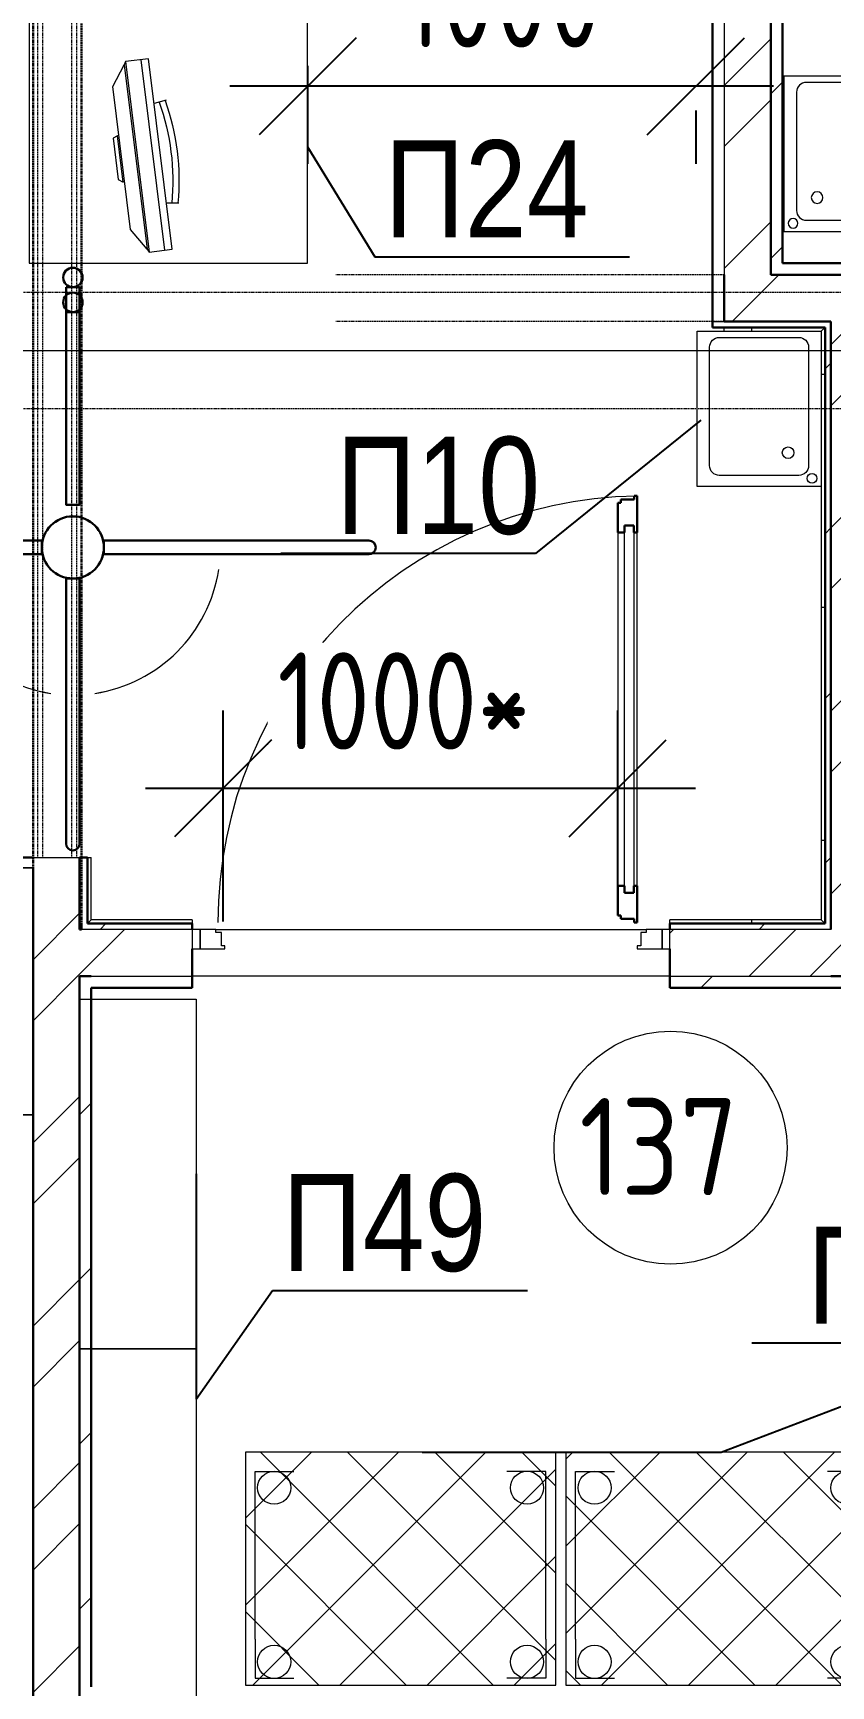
# Model space of a CAD drawing. Header units: millimetres. Extents: x -215207 to 92095, y -30385 to 123050.
# Drawn here: x -155050 to -152995, y 22304 to 26559 of the extents above; entities that cross this region are included whole.
import ezdxf
from ezdxf import colors
from ezdxf.entities.mleader import LeaderData, LeaderLine
from ezdxf.math import Vec2, Vec3

# ---------------------------------------------------------------- set-up
doc = ezdxf.new("R2010")
doc.units = ezdxf.units.MM
for name, pattern in [('ADSK_Линия сетки', [25, 20, -2.5, 0, -2.5]), ('ADSK_Сверху', [4.5, 3, -1.5]), ('ADSK_Штриховая_ш2 п1_5', [4.5, 3, -1.5])]:
    doc.linetypes.add(name, pattern=pattern)
for name, color, linetype, lineweight in [('АР_тонкая_монтаж', 102, 'Continuous', 9), ('Атрибут', 250, 'Continuous', 5), ('Двери', 7, 'Continuous', 9), ('ДОНМ_ТХ_Анно', 84, 'Continuous', 20), ('Линии', 7, 'Continuous', 9), ('Марки помещений', 7, 'Continuous', 20), ('Оборудование пищеблок', 7, 'Continuous', 9), ('Ограждение', 7, 'Continuous', 9), ('Оси', 7, 'Continuous', 9), ('Проем', 7, 'ADSK_Штриховая_ш2 п1_5', 9), ('Стены наружные', 7, 'Continuous', 20), ('Стены штриховка', 7, 'Continuous', 9), ('ТХ Вспомогательное оборудование', 86, 'Continuous', 9), ('ТХ мебель и оборудование пищеблок', 5, 'Continuous', 30), ('ТХ Оборудование ПРОЧЕЕ', 7, 'Continuous', 20), ('ТХ_МЕБЕЛЬ', 86, 'Continuous', 0)]:
    doc.layers.add(name, color=color, linetype=linetype, lineweight=lineweight)
for name, color, linetype, lineweight, true_color in [('Двери открывание', 7, 'Continuous', 9, 0xc0c0c0), ('калитка в пищеблок_dwg', 7, 'Continuous', 9, 0x767676), ('ТХ.Not mounted equipment', 7, 'Continuous', 9, 0x6f4f28)]:
    doc.layers.add(name, color=color, linetype=linetype, lineweight=lineweight, true_color=true_color)
doc.layers.add('ТХ_ПД_ВК (мойки_раковины_трапы_поддоны_пол.краны)', color=150, linetype='Continuous')
doc.layers.add('ТХ_размеры', color=7, linetype='Continuous')
doc.styles.add('GOST Common_3', font='GOST_Common.ttf', dxfattribs={"width": 0.9, "height": 2.5})
doc.styles.add('ISOCPEUR', font='isocpeur.ttf', dxfattribs={"width": 0.9, "height": 270})
doc.styles.add('ГОСТ 2.304', font='CS_Gost2304.shx')
doc.styles.add('ТХ_ДОНМ', font='ARIALN.TTF')
doc.dimstyles.new('СПДС', dxfattribs={"dimscale": 100, "dimtxt": 2.5, "dimasz": 2.5, "dimexe": 2, "dimexo": 0.625, "dimgap": 1, "dimtad": 1, "dimdec": 0, "dimtxsty": 'ГОСТ 2.304', "dimblk": 'OBLIQUE', "dimblk1": 'OBLIQUE', "dimblk2": 'OBLIQUE', "dimcen": 2.5, "dimdle": 2, "dimadec": 0, "dimazin": 2, "dimtfac": 0.75, "dimtdec": 4, "dimtmove": 1, "dimatfit": 3, "dimfxl": 0, "dimtolj": 1, "dimarcsym": 0})

# ---------------------------------------------------------------- blocks, each defined once
blk = doc.blocks.new('1 этаж 21082025')
at = {"lineweight": 30}
for p, q in [((44970, -5600.5), (45005, -5600.5)), ((44970, -6096.5), (44970, -5600.5)), ((45005, -5600.5), (45005, -6096.5)), ((45005, -6096.5), (44970, -6096.5)), ((44907.5, -6189), (44225, -6189)), ((44907.5, -6224), (44907.5, -6189)), ((45067.5, -6224), (45067.5, -6189)), ((45067.5, -6189), (45750, -6189)), ((44225, -6224), (44907.5, -6224)), ((45750, -6224), (45067.5, -6224)), ((45005, -6286.5), (44970, -6286.5)), ((44970, -6286.5), (44970, -6969)), ((45005, -6969), (45005, -6286.5))]:
    blk.add_line(p, q, dxfattribs=at)
for centre, radius in [((44987.5, -5575.5), 25), ((44987.5, -6206.5), 80)]:
    blk.add_circle(centre, radius, dxfattribs=at)
for centre, start, end in [((45750, -6206.5), 270, 90), ((44987.5, -6969), 180, 0)]:
    blk.add_arc(centre, 17.5, start, end, dxfattribs=at)
at = {"lineweight": 9}
for start, end in [(188.5611, 261.4389), (278.5611, 351.4389)]:
    blk.add_arc((44987.5, -6206.5), 380, start, end, dxfattribs=at)
at = {"layer": 'Двери', "lineweight": 30}
for p, q in [((46433, -6083), (46399, -6083)), ((46399, -6083), (46399, -6092)), ((46441, -6074), (46433, -6074)), ((46433, -6074), (46433, -6083)), ((46441, -6168), (46441, -6074)), ((46399, -6092), (46391, -6092)), ((46391, -6092), (46391, -6168)), ((46391, -6168), (46408, -6168)), ((46408, -6168), (46408, -6150)), ((46408, -6150), (46432, -6150)), ((46432, -6150), (46432, -6168)), ((46432, -6168), (46441, -6168)), ((46391, -7078), (46391, -7154)), ((46391, -7078), (46408, -7078)), ((46408, -7078), (46408, -7096)), ((46408, -7096), (46432, -7096)), ((46432, -7078), (46441, -7078)), ((46432, -7096), (46432, -7078)), ((46441, -7172), (46441, -7078)), ((46391, -7154), (46399, -7154)), ((46399, -7154), (46399, -7163)), ((46399, -7163), (46433, -7163)), ((46433, -7163), (46433, -7172)), ((46433, -7172), (46441, -7172))]:
    blk.add_line(p, q, dxfattribs=at)
at = {"layer": 'Двери'}
for p, q in [((46391, -6168), (46391, -7078)), ((46408, -7096), (46408, -6150)), ((46408, -6150), (46432, -6150)), ((46432, -6150), (46432, -7096)), ((46441, -7078), (46441, -6168)), ((46432, -7096), (46408, -7096)), ((45295, -7190), (45295, -7240)), ((45315, -7190), (45295, -7190)), ((45315, -7240), (45315, -7190)), ((45356, -7190), (45315, -7190)), ((45315, -7190), (45315, -7240)), ((45356, -7198), (45356, -7190)), ((46464, -7190), (46464, -7198)), ((46505, -7190), (46464, -7190)), ((46525, -7190), (46505, -7190)), ((46505, -7190), (46505, -7240)), ((46505, -7240), (46505, -7190)), ((46525, -7240), (46525, -7190)), ((45370, -7198), (45356, -7198)), ((45370, -7232), (45370, -7198)), ((45379, -7232), (45370, -7232)), ((45379, -7240), (45379, -7232)), ((46450, -7232), (46441, -7232)), ((46441, -7232), (46441, -7240)), ((46464, -7198), (46450, -7198)), ((46450, -7198), (46450, -7232)), ((45295, -7240), (45315, -7240)), ((45315, -7240), (45379, -7240)), ((46441, -7240), (46505, -7240)), ((46505, -7240), (46525, -7240))]:
    blk.add_line(p, q, dxfattribs=at)
at = {"layer": 'Двери открывание'}
blk.add_arc((46459, -7172), 1098, 90.9393, 180, dxfattribs=at)
at = {"layer": 'Линии', "linetype": 'ADSK_Сверху'}
for p, q in [((50705, -5550), (30240, -5550)), ((50705, -5850), (30240, -5850))]:
    blk.add_line(p, q, dxfattribs=at)
at = {"layer": 'Марки помещений'}
blk.add_circle((46526.8, -7751.9), 300, dxfattribs=at)
at = {"layer": 'Ограждение'}
for p, q in [((46665, -5650), (46665, -5640)), ((46665, -5650), (46915, -5650)), ((46915, -5650), (46925, -5640)), ((46915, -5650), (46915, -7165)), ((45025, -7005), (45035, -7005)), ((45035, -7165), (45035, -7005)), ((45035, -7165), (45025, -7175)), ((45295, -7165), (45035, -7165)), ((45295, -7165), (45295, -7175)), ((46525, -7175), (46525, -7165)), ((46915, -7165), (46525, -7165)), ((46915, -7165), (46925, -7175))]:
    blk.add_line(p, q, dxfattribs=at)
at = {"layer": 'Ограждение', "linetype": 'Continuous'}
for p, q in [((46736, -5650), (46736, -5640)), ((46915, -5760.3), (46925, -5760.3)), ((46915, -6360.3), (46925, -6360.3)), ((46915, -6960.3), (46925, -6960.3)), ((46736, -7175), (46736, -7165))]:
    blk.add_line(p, q, dxfattribs=at)
at = {"layer": 'Оси', "linetype": 'ADSK_Линия сетки'}
blk.add_line((58165, -5700), (-14072.3, -5700), dxfattribs=at)
at = {"layer": 'Стены наружные', "linetype": 'ADSK_Сверху', "lineweight": 30}
for p, q in [((44885, 0), (44885, -9330)), ((45010, -7175), (45010, 0))]:
    blk.add_line(p, q, dxfattribs=at)
at = {"layer": 'Стены наружные', "lineweight": 30}
for p, q in [((46635, -1282), (46635, -5640)), ((46785, -5505), (46785, -3052)), ((46815, -5475), (46815, -3082)), ((48845, -5475), (46815, -5475)), ((46665, -5505), (46665, -5625)), ((48875, -5505), (46785, -5505)), ((46635, -5640), (46925, -5640)), ((46665, -5625), (46940, -5625)), ((46925, -5640), (46925, -7175)), ((46940, -5625), (46940, -7190)), ((44885, -7005), (44855, -7005)), ((45005, -7005), (45005, -7190)), ((45005, -7005), (45025, -7005)), ((45025, -7005), (45025, -7175)), ((44885, -7032), (44885, -9330)), ((45010, -7190), (45005, -7190)), ((45010, -7175), (45010, -7190)), ((45295, -7175), (45025, -7175)), ((45295, -7190), (45295, -7175)), ((46925, -7175), (46525, -7175)), ((46525, -7175), (46525, -7190)), ((45295, -7340), (45295, -7240)), ((46525, -7240), (46525, -7340)), ((45005, -7310), (45035, -7310)), ((45005, -7310), (45005, -9170)), ((46940, -7310), (47560, -7310)), ((45035, -9140), (45035, -7340)), ((45035, -7340), (45295, -7340)), ((46525, -7340), (47530, -7340))]:
    blk.add_line(p, q, dxfattribs=at)
at = {"layer": 'Стены наружные', "linetype": 'Continuous', "lineweight": 9}
for p, q in [((46665, -5016.9), (46785, -4896.9)), ((46785, -5038.5), (46815, -5008.5)), ((46665, -5174), (46785, -5054)), ((46665, -5488.3), (46785, -5368.3)), ((46785, -5462.7), (46815, -5432.7)), ((46685.5, -5625), (46805.5, -5505)), ((46940, -5684.8), (46999.8, -5625)), ((46925, -5747), (46940, -5732)), ((46940, -5841.9), (47060, -5721.9)), ((46940, -6156.2), (47060, -6036.2)), ((46925, -6171.2), (46940, -6156.2)), ((46940, -6313.4), (47060, -6193.4)), ((46940, -6627.7), (47060, -6507.7)), ((46925, -6595.5), (46940, -6580.5)), ((46940, -6784.9), (47060, -6664.9)), ((46925, -7019.8), (46940, -7004.8)), ((46940, -7099.2), (47060, -6979.2)), ((44885, -7268.3), (45005, -7148.3)), ((46940, -7256.3), (47060, -7136.3)), ((45005, -7305.5), (45120.5, -7190)), ((45057.7, -7190), (45072.7, -7175)), ((46525, -7199.9), (46534.9, -7190)), ((46729.2, -7310), (46849.2, -7190)), ((46754.8, -7190), (46769.8, -7175)), ((46886.3, -7310), (46939.7, -7256.7)), ((44885, -7425.5), (45005, -7305.5)), ((46604.8, -7340), (46634.8, -7310)), ((44885, -7739.8), (45005, -7619.8)), ((45005, -7667), (45035, -7637)), ((44885, -7896.9), (45005, -7776.9)), ((45005, -8091.2), (45035, -8061.2)), ((44885, -8211.2), (45005, -8091.2)), ((44885, -8368.4), (45005, -8248.4)), ((45005, -8515.5), (45035, -8485.5)), ((44885, -8682.7), (45005, -8562.7)), ((44885, -8839.9), (45005, -8719.9)), ((45005, -8939.8), (45035, -8909.8)), ((44885, -9154.2), (45005, -9034.2))]:
    blk.add_line(p, q, dxfattribs=at)
at = {"layer": 'Стены наружные'}
for p, q in [((45356, -7190), (46464, -7190)), ((46525, -7310), (45295, -7310))]:
    blk.add_line(p, q, dxfattribs=at)
at = {"layer": 'Стены штриховка', "linetype": 'ADSK_Сверху'}
for p, q in [((44897.5, -7005), (44897.5, 0)), ((44910, -7005), (44910, 0)), ((44985, -7005), (44985, 0)), ((44997.5, -7005), (44997.5, 0)), ((44885, -7005), (44997.5, -7005))]:
    blk.add_line(p, q, dxfattribs=at)
at = {"layer": 'Стены штриховка'}
for p, q in [((46665, -1312), (46665, -5505)), ((46635, -5625), (46665, -5625)), ((44885, -7005), (45005, -7005)), ((45295, -7190), (45010, -7190)), ((46940, -7190), (46525, -7190)), ((45035, -7310), (45295, -7310)), ((46525, -7310), (46940, -7310))]:
    blk.add_line(p, q, dxfattribs=at)
at = {"layer": 'Марки помещений', "style": 'GOST Common_3', "width": 0.9}
blk.add_text('137', height=250, dxfattribs=at).set_placement((46291.9, -7874.1))
blk = doc.blocks.new('ADSK_Дверь_Проем - ADSK_Дверь_Проем-3135931-План 1 этажа смеж')
at = {"layer": 'Проем'}
for p, q in [((-500, 60), (500, 60)), ((-500, -60), (500, -60))]:
    blk.add_line(p, q, dxfattribs=at)
blk = doc.blocks.new('Прилавок для горячих напитков ПГН-70КМ')
at = {"layer": 'ТХ Вспомогательное оборудование', "color": 18, "true_color": 0x000000}
blk.add_lwpolyline([(1120, 717), (0, 717), (0, 0), (1120, 0)], close=True, dxfattribs=at)
at = {"layer": 'ТХ Вспомогательное оборудование', "color": 0, "const_width": 0.4056}
blk.add_lwpolyline([(124.7972, 590, 1), (125.2028, 590, 1)], format="xyb", close=True, dxfattribs=at)
blk = doc.blocks.new('449.3 Стеллаж для сушки тарелок передвижной (800х632х1600)мм на 450тарелок')
at = {"layer": 'ТХ_МЕБЕЛЬ', "lineweight": 0}
h = blk.add_hatch(dxfattribs=at)
h.set_pattern_fill('ANSI37', color=256, scale=50, style=0)
h.set_pattern_definition([(45, (398.09, 950.77), (-112.253, 112.253), []), (135, (398.09, 950.77), (-112.253, -112.253), [])])
h.paths.add_polyline_path([(0, 632), (0, 32), (799.6, 32), (799.6, 632)])
at = {"layer": 'ТХ_МЕБЕЛЬ', "lineweight": 0, "ltscale": 0.2}
for p, q in [((25.2, 150), (25.2, 582)), ((25.2, 582), (125.2, 582)), ((773.8, 582), (673.8, 582)), ((773.8, 150), (773.8, 582)), ((25.2, 150), (25.2, 50)), ((773.8, 150), (773.8, 50)), ((25.2, 50), (125.2, 50)), ((773.8, 50), (673.8, 50))]:
    blk.add_line(p, q, dxfattribs=at)
at = {"layer": 'ТХ_МЕБЕЛЬ', "ltscale": 0.2}
blk.add_lwpolyline([(0, 32), (799.6, 32), (799.6, 632), (0, 632)], close=True, dxfattribs=at)
at = {"layer": 'ТХ_МЕБЕЛЬ'}
for centre in [(74.1, 540.1), (725.4, 540.1), (74.1, 91.9), (725.4, 91.9)]:
    blk.add_circle(centre, 42.6, dxfattribs=at)
blk = doc.blocks.new('_Oblique')
at = {"color": 0, "linetype": 'ByBlock', "lineweight": -2}
blk.add_line((-0.5, -0.5), (0.5, 0.5), dxfattribs=at)
blk = doc.blocks.new('*D523')
at = {"layer": 'Defpoints', "color": 0, "transparency": 16777216}
for p in [(-154342.8, 26537.7), (-154342.8, 26422.3), (-153342.8, 26422.3)]:
    blk.add_point(p, dxfattribs=at)
at = {"layer": 'ТХ_размеры', "color": 0, "lineweight": -2, "transparency": 16777216}
for p, q in [((-154342.8, 26475.2), (-154342.8, 26222.3)), ((-153142.8, 26422.3), (-154542.8, 26422.3)), ((-153342.8, 26359.8), (-153342.8, 26222.3))]:
    blk.add_line(p, q, dxfattribs=at)
at = {"layer": 'ТХ_размеры', "color": 0, "lineweight": -2, "transparency": 16777216, "xscale": 250, "yscale": 250, "zscale": 250, "rotation": 180}
blk.add_blockref('_Oblique', (-154342.8, 26422.3), dxfattribs=at)
at = {"layer": 'ТХ_размеры', "color": 0, "lineweight": -2, "transparency": 16777216, "xscale": 250, "yscale": 250, "zscale": 250}
blk.add_blockref('_Oblique', (-153342.8, 26422.3), dxfattribs=at)
at = {"layer": 'ТХ_размеры', "color": 0, "transparency": 16777216, "insert": (-153842.8, 26647.3), "char_height": 250, "attachment_point": 5, "style": 'ГОСТ 2.304', "bg_fill": 3, "box_fill_scale": 1.1, "bg_fill_color": 256, "bg_fill_true_color": 13158600, "bg_fill_transparency": 0}
blk.add_mtext('\\A1;1000', dxfattribs=at)
blk = doc.blocks.new('Рукомойник 400х320х210')
at = {"layer": 'Оборудование пищеблок', "color": 0}
blk.add_lwpolyline([(168449.6, -325365.8), (168849.6, -325365.8), (168849.6, -325685.8), (168449.6, -325685.8)], close=True, dxfattribs=at)
blk.add_lwpolyline([(168490.5, -325398.3), (168795.5, -325398.3, -0.414214), (168820.5, -325423.3), (168820.5, -325628.3, -0.414214), (168795.5, -325653.3), (168490.5, -325653.3, -0.414214), (168465.5, -325628.3), (168465.5, -325423.3, -0.414214)], format="xyb", close=True, dxfattribs=at)
for centre, radius in [((168828.2, -325389.4), 12.5), ((168762.2, -325451.2), 14.9)]:
    blk.add_circle(centre, radius, dxfattribs=at)
at = {"layer": 'Атрибут', "style": 'ISOCPEUR', "width": 0.85}
blk.add_attdef('№_ПОЗИЦИИ', (168644.3, -325480.1), '', height=150, dxfattribs=at)
blk = doc.blocks.new('АРМ медицинской сестры')
at = {"lineweight": 0}
for points in [[(-133.5, 147.5), (-129.5, 115.6)], [(133.5, 147.5), (129.5, 115.6)], [(245.1, 95.6), (-249.1, 95.6)], [(-241.1, 51.8), (-249.1, 55.8)], [(245.1, 55.8), (237.1, 51.8), (-241.1, 51.8), (-185.3, 15.9), (185.3, 15.9), (237.1, 51.8)], [(-61.8, 15.9), (-61.8, 12), (57.8, 12), (53.8, 0), (-53.8, 0), (-61.8, 12)], [(57.8, 15.9), (57.8, 12)]]:
    blk.add_lwpolyline(points, dxfattribs=at)
blk.add_lwpolyline([(245.1, 55.8), (-249.1, 55.8), (-249.1, 115.6), (245.1, 115.6)], close=True, dxfattribs=at)
for radius, start, end in [(627.7, 77.7667, 102.2333), (611.8, 77.6074, 102.3926)]:
    blk.add_arc((0, -468.3), radius, start, end, dxfattribs=at)
blk = doc.blocks.new('ванна 60х60')
at = {"layer": 'ТХ Оборудование ПРОЧЕЕ', "color": 0, "linetype": 'ByBlock', "lineweight": -2, "ltscale": 100}
for p, q in [((34.3, 390.2), (30.2, 385.2)), ((34.3, 390.2), (30.2, 385.2)), ((30.2, 385.2), (33.2, 376.2)), ((30.2, 385.2), (33.2, 376.2)), ((34.3, 390.2), (47.3, 401.1)), ((34.3, 390.2), (47.3, 401.1)), ((34.3, 390.2), (37.3, 388.2)), ((34.3, 390.2), (37.3, 388.2)), ((35.2, 379.2), (36.2, 386.2)), ((35.2, 379.2), (36.2, 386.2)), ((36.2, 386.2), (60.3, 402.1)), ((36.2, 386.2), (60.3, 402.1)), ((37.3, 388.2), (36.2, 386.2)), ((37.3, 388.2), (36.2, 386.2)), ((37.3, 387.2), (37.2, 375.2)), ((37.3, 387.2), (37.2, 375.2)), ((46.3, 397.2), (37.3, 387.2)), ((46.3, 397.2), (37.3, 387.2)), ((46.3, 397.2), (56.3, 397.1)), ((46.3, 397.2), (56.3, 397.1)), ((60.3, 402.1), (47.3, 401.1)), ((66.3, 387.1), (56.3, 397.1)), ((66.3, 387.1), (56.3, 397.1)), ((69.3, 399.1), (60.3, 402.1)), ((69.3, 399.1), (60.3, 402.1)), ((66.2, 375.1), (66.3, 387.1)), ((66.2, 375.1), (66.3, 387.1)), ((70.2, 369.1), (69.3, 399.1)), ((70.2, 369.1), (69.3, 399.1)), ((37.2, 365.2), (33.2, 376.2)), ((37.2, 365.2), (33.2, 376.2)), ((35.2, 379.2), (37.2, 378.2)), ((35.2, 379.2), (37.2, 378.2)), ((57.2, 364.1), (37.2, 378.2)), ((37.2, 378.2), (39.2, 367.2)), ((57.2, 364.1), (37.2, 378.2)), ((37.2, 378.2), (39.2, 367.2)), ((37.2, 375.2), (46.2, 365.2)), ((37.2, 375.2), (46.2, 365.2)), ((37.2, 365.2), (46.2, 361.2)), ((37.2, 365.2), (46.2, 361.2)), ((37.2, 365.2), (37.2, 227)), ((39.2, 367.2), (48.2, 362.1)), ((39.2, 367.2), (48.2, 362.1)), ((46.2, 365.2), (56.2, 365.1)), ((46.2, 365.2), (56.2, 365.1)), ((46.2, 361.2), (57.2, 362.1)), ((46.2, 361.2), (57.2, 362.1)), ((48.2, 362.1), (57.2, 364.1)), ((48.2, 362.1), (57.2, 364.1)), ((56.2, 365.1), (66.2, 375.1)), ((56.2, 365.1), (66.2, 375.1)), ((57.2, 364.1), (60.2, 361.1)), ((57.2, 364.1), (60.2, 361.1)), ((60.2, 361.1), (57.2, 362.1)), ((60.2, 361.1), (57.2, 362.1)), ((59.9, 361.2), (59.8, 306.1)), ((60.2, 361.1), (70.2, 369.1)), ((60.2, 361.1), (70.2, 369.1)), ((38, 301), (45, 308.1)), ((38, 301), (45, 308.1)), ((38, 299), (48, 306.1)), ((38, 299), (48, 306.1)), ((38, 291), (38, 301)), ((38, 291), (38, 301)), ((39, 302), (45.9, 311.1)), ((39, 302), (45.9, 311.1)), ((39, 290), (39, 302)), ((39, 290), (39, 302)), ((45, 308.1), (56, 308.1)), ((45, 308.1), (56, 308.1)), ((45.9, 311.1), (55.9, 311.1)), ((45.9, 311.1), (55.9, 311.1)), ((48, 306.1), (53.8, 306.1)), ((53.8, 306.1), (63, 299)), ((55.9, 311.1), (63, 302.1)), ((55.9, 311.1), (63, 302.1)), ((56, 308.1), (63, 301.1)), ((56, 308.1), (63, 301.1)), ((59.8, 306.1), (268.9, 306.1)), ((63, 302.1), (63, 290.1)), ((63, 302.1), (63, 290.1)), ((312.9, 306.1), (268.9, 306.1)), ((298.9, 305.1), (292.9, 298.1)), ((292.9, 298.1), (292.9, 294.1)), ((308.9, 309.1), (298.9, 305.1)), ((314.9, 309.1), (308.9, 309.1)), ((324.9, 299.1), (312.9, 306.1)), ((324.9, 305.1), (314.9, 309.1)), ((330.9, 298.1), (324.9, 305.1)), ((324.9, 293.1), (324.9, 299.1)), ((330.9, 294.1), (330.9, 298.1)), ((48, 286.1), (38, 293)), ((48, 286.1), (38, 293)), ((45, 284.1), (38, 291)), ((45, 284.1), (38, 291)), ((46, 281.1), (39, 290)), ((46, 281.1), (39, 290)), ((56, 284.1), (45, 284.1)), ((56, 284.1), (45, 284.1)), ((56, 281.1), (46, 281.1)), ((56, 281.1), (46, 281.1)), ((48, 286), (53.8, 286)), ((53.8, 286), (63, 293)), ((63, 291.1), (56, 284.1)), ((63, 291.1), (56, 284.1)), ((63, 290.1), (56, 281.1)), ((63, 290.1), (56, 281.1)), ((59.8, 231), (59.8, 286.1)), ((268.9, 286.1), (59.9, 286.1)), ((268.9, 286.1), (312.9, 286.1)), ((292.9, 294.1), (298.9, 287.1)), ((298.9, 287.1), (308.9, 283.1)), ((308.9, 283.1), (314.9, 283.1)), ((312.9, 286.1), (324.9, 293.1)), ((314.9, 283.1), (324.9, 287.1)), ((324.9, 287.1), (330.9, 294.1)), ((30.2, 207), (33.2, 216)), ((30.2, 207), (33.2, 216)), ((37.2, 227), (33.2, 216)), ((37.2, 227), (33.2, 216)), ((35.2, 213), (37.2, 214)), ((35.2, 213), (37.2, 214)), ((35.2, 213), (36.2, 206)), ((35.2, 213), (36.2, 206)), ((37.2, 227), (46.2, 231.1)), ((37.2, 227), (46.2, 231.1)), ((57.2, 228.1), (37.2, 214)), ((57.2, 228.1), (37.2, 214)), ((37.2, 217), (46.2, 227.1)), ((37.2, 217), (46.2, 227.1)), ((37.2, 214), (39.2, 225)), ((37.2, 214), (39.2, 225)), ((37.2, 205), (37.2, 217)), ((37.2, 205), (37.2, 217)), ((39.2, 225), (48.2, 230.1)), ((39.2, 225), (48.2, 230.1)), ((46.2, 231.1), (57.2, 230.1)), ((46.2, 231.1), (57.2, 230.1)), ((46.2, 227.1), (56.2, 227.1)), ((46.2, 227.1), (56.2, 227.1)), ((48.2, 230.1), (57.2, 228.1)), ((48.2, 230.1), (57.2, 228.1)), ((56.2, 227.1), (66.2, 217.1)), ((56.2, 227.1), (66.2, 217.1)), ((60.2, 231.1), (57.2, 230.1)), ((57.2, 228.1), (60.2, 231.1)), ((60.2, 231.1), (57.2, 230.1)), ((57.2, 228.1), (60.2, 231.1)), ((60.2, 231.1), (70.2, 223.1)), ((60.2, 231.1), (70.2, 223.1)), ((66.2, 217.1), (66.2, 205.1)), ((66.2, 217.1), (66.2, 205.1)), ((70.2, 223.1), (69.2, 193.1)), ((70.2, 223.1), (69.2, 193.1)), ((34.2, 202), (30.2, 207)), ((34.2, 202), (30.2, 207)), ((34.2, 202), (37.2, 204)), ((34.2, 202), (37.2, 204)), ((34.2, 202), (47.3, 191.1)), ((34.2, 202), (47.3, 191.1)), ((36.2, 206), (60.3, 190.1)), ((37.2, 204), (36.2, 206)), ((36.2, 206), (60.3, 190.1)), ((37.2, 204), (36.2, 206)), ((46.2, 195.1), (37.2, 205)), ((46.2, 195.1), (37.2, 205)), ((46.2, 195.1), (56.2, 195.1)), ((46.2, 195.1), (56.2, 195.1)), ((60.3, 190.1), (47.3, 191.1)), ((66.2, 205.1), (56.2, 195.1)), ((66.2, 205.1), (56.2, 195.1)), ((69.2, 193.1), (60.3, 190.1)), ((69.2, 193.1), (60.3, 190.1))]:
    blk.add_line(p, q, dxfattribs=at)
blk.add_lwpolyline([(0, -17.5), (0.1, 617.5), (600.1, 617.4), (600, -17.6), (0, -17.5)], dxfattribs=at)
blk.add_lwpolyline([(87.8, 295.6), (87.8, 156.4, 0.414214), (187.7, 56.4), (436.6, 56.3, 0.414214), (536.6, 156.3), (536.6, 456.6, 0.414214), (436.7, 556.6), (187.8, 556.6, 0.414214), (87.8, 456.6), (87.8, 315.6)], format="xyb", dxfattribs=at)
for centre in [(50.7, 382.1), (50.7, 382.1), (50.7, 210.1), (50.7, 210.1)]:
    blk.add_circle(centre, 13, dxfattribs=at)
blk = doc.blocks.new('*D547')
at = {"layer": 'Defpoints', "color": 0, "ltscale": 100, "transparency": 16777216}
for p in [(-153543.8, 24614.7), (-153543.8, 24287.4), (-154560.3, 24209.4)]:
    blk.add_point(p, dxfattribs=at)
at = {"layer": 'ТХ_размеры', "color": 0, "lineweight": -2, "ltscale": 100, "transparency": 16777216}
for p, q in [((-154560.3, 24271.9), (-154560.3, 24814.7)), ((-153543.8, 24349.9), (-153543.8, 24814.7)), ((-154760.3, 24614.7), (-153343.8, 24614.7))]:
    blk.add_line(p, q, dxfattribs=at)
at = {"layer": 'ТХ_размеры', "color": 0, "lineweight": -2, "ltscale": 100, "transparency": 16777216, "xscale": 250, "yscale": 250, "zscale": 250}
blk.add_blockref('_Oblique', (-153543.8, 24614.7), dxfattribs=at)
at = {"layer": 'ТХ_размеры', "color": 0, "ltscale": 100, "transparency": 16777216, "insert": (-154094.8, 24839.7), "char_height": 250, "attachment_point": 5, "style": 'ГОСТ 2.304', "bg_fill": 3, "box_fill_scale": 1.1, "bg_fill_color": 256, "bg_fill_true_color": 13158600, "bg_fill_transparency": 0}
blk.add_mtext('\\A1;1000*', dxfattribs=at)
at = {"layer": 'ТХ_размеры', "color": 0, "lineweight": -2, "ltscale": 100, "transparency": 16777216, "xscale": 250, "yscale": 250, "zscale": 250, "rotation": 180}
blk.add_blockref('_Oblique', (-154560.3, 24614.7), dxfattribs=at)
blk = doc.blocks.new('калитка в пищеблок_dwg-6564962-План 1 этажа смеж')
at = {"lineweight": 30, "flags": 128}
blk.add_lwpolyline([(3270.9, 2540.3), (3305.9, 2540.3), (3305.9, 1980.3), (3270.9, 1980.3)], close=True, dxfattribs=at)
for points in [[(2525.9, 1852.8), (3208.4, 1852.8), (3208.4, 1887.8), (2525.9, 1887.8)], [(4050.9, 1852.8), (3368.4, 1852.8), (3368.4, 1887.8), (4050.9, 1887.8)], [(3305.9, 1107.8), (3305.9, 1790.3), (3270.9, 1790.3), (3270.9, 1107.8)]]:
    blk.add_lwpolyline(points, dxfattribs=at)
at = {"lineweight": 30}
for centre, radius in [((3288.4, 2565.3), 25), ((3288.4, 1870.3), 80)]:
    blk.add_circle(centre, radius, dxfattribs=at)
for centre, start, end in [((2525.9, 1870.3), 90, 270), ((4050.9, 1870.3), 270, 90), ((3288.4, 1107.8), 180, 0)]:
    blk.add_arc(centre, 17.5, start, end, dxfattribs=at)
at = {"lineweight": 9}
for start, end in [(188.5611, 261.4389), (278.5611, 351.4389)]:
    blk.add_arc((3288.4, 1870.3), 380, start, end, dxfattribs=at)
blk = doc.blocks.new('_None')

msp = doc.modelspace()

# ---------------------------------------------------------------- linework, layer by layer
at = {"layer": 'АР_тонкая_монтаж', "linetype": 'Continuous', "ltscale": 100}
msp.add_arc((-155047.8, 24604.4), 370, 269.6957, 270, dxfattribs=at)
at = {"layer": 'Оборудование пищеблок', "color": 217, "true_color": 0x93278f}
for points in [[(-154929.8, 23172), (-154929.8, 24072), (-154629.8, 24072), (-154629.8, 23172)], [(-154929.8, 22271.4), (-154929.8, 23171.4), (-154629.8, 23171.4), (-154629.8, 22271.4)]]:
    msp.add_lwpolyline(points, close=True, dxfattribs=at)
at = {"layer": 'Оси', "linetype": 'ADSK_Линия сетки'}
msp.add_line((-144664, 25741.4), (-173546.6, 25741.4), dxfattribs=at)

# ---------------------------------------------------------------- block references
msp.add_blockref('1 этаж 21082025', (-199934.8, 31441.4))
at = {"layer": 'Двери', "rotation": 180}
msp.add_blockref('ADSK_Дверь_Проем - ADSK_Дверь_Проем-3135931-План 1 этажа смеж', (-153769.8, 25876.4), dxfattribs=at)
at = {"layer": 'Оборудование пищеблок', "color": 217, "true_color": 0x93278f, "xscale": -1, "rotation": 90}
msp.add_blockref('Рукомойник 400х320х210', (-478481.7, 194897.7), dxfattribs=at)
at = {"layer": 'Оборудование пищеблок', "color": 217, "true_color": 0x93278f, "rotation": 269.9999999999999}
msp.add_blockref('Рукомойник 400х320х210', (172346, 194241), dxfattribs=at)
at = {"layer": 'ТХ Вспомогательное оборудование', "rotation": 270}
msp.add_blockref('Прилавок для горячих напитков ПГН-70КМ', (-155059.8, 27086.4), dxfattribs=at)
at = {"layer": 'ТХ мебель и оборудование пищеблок'}
for p in [(-154503, 22273.9), (-153677.7, 22273.9)]:
    msp.add_blockref('449.3 Стеллаж для сушки тарелок передвижной (800х632х1600)мм на 450тарелок', p, dxfattribs=at)
at = {"layer": 'ТХ.Not mounted equipment', "lineweight": 15, "xscale": -1, "rotation": 277.0606583985133}
msp.add_blockref('АРМ медицинской сестры', (-154837, 26235.5), dxfattribs=at)
at = {"layer": 'ТХ_ПД_ВК (мойки_раковины_трапы_поддоны_пол.краны)', "ltscale": 150, "xscale": -1, "rotation": 0.03974216026781718}
msp.add_blockref('ванна 60х60', (-155049.3, 23792.2), dxfattribs=at)

# ---------------------------------------------------------------- leaders
at = {"layer": 'ДОНМ_ТХ_Анно'}
ml = msp.add_multileader_mtext('Standard', dxfattribs=at)
ml.set_content('П10', color=256, style='ТХ_ДОНМ')
ml.set_leader_properties()
ml.set_arrow_properties(name='NONE')
ml.build(insert=Vec2(0, 0))
ml.multileader.update_dxf_attribs({"text_left_attachment_type": 6, "text_right_attachment_type": 6, "dogleg_length": 0.25, "arrow_head_size": 250})
ctx = ml.context
ctx.base_point, ctx.char_height, ctx.arrow_head_size, ctx.landing_gap_size, ctx.plane_origin = Vec3(-154294.1, 25219.7), 250, 250, 25, Vec3(-156890.3, 21663.1)
ctx.left_attachment, ctx.right_attachment = 6, 6
notes = []
notes.append((ctx, [(1, (1, 1, 0), (-153755.8, 25219.7), (-1, 0), 0.25, [(0, [(-153329.8, 25562.7)], 0, [])])]))
ctx.mtext.insert, ctx.mtext.flow_direction = Vec3(-154269.1, 25519.7), 5
ml = msp.add_multileader_mtext('Standard', dxfattribs=at)
ml.set_content('П49', color=256, style='ТХ_ДОНМ')
ml.set_leader_properties()
ml.set_arrow_properties(name='NONE')
ml.build(insert=Vec2(0, 0))
ml.multileader.update_dxf_attribs({"text_left_attachment_type": 6, "text_right_attachment_type": 6, "dogleg_length": 0.25, "arrow_head_size": 250})
ctx = ml.context
ctx.base_point, ctx.char_height, ctx.arrow_head_size, ctx.landing_gap_size, ctx.plane_origin = Vec3(-154432.5, 23322), 250, 250, 25, Vec3(-156471.8, 20168)
ctx.left_attachment, ctx.right_attachment = 6, 6
notes.append((ctx, [(0, (1, 1, 0), (-154432.7, 23322), (1, 0), 0.25, [(0, [(-154629.8, 23622), (-154629.8, 23041.7)], 0, [])])]))
ctx.mtext.insert, ctx.mtext.flow_direction = Vec3(-154407.5, 23622), 5
ml = msp.add_multileader_mtext('Standard', dxfattribs=at)
ml.set_content('П50', color=256, style='ТХ_ДОНМ')
ml.set_leader_properties()
ml.set_arrow_properties(name='NONE')
ml.build(insert=Vec2(0, 0))
ml.multileader.update_dxf_attribs({"text_left_attachment_type": 6, "text_right_attachment_type": 6, "dogleg_length": 0.25, "arrow_head_size": 250})
ctx = ml.context
ctx.base_point, ctx.char_height, ctx.arrow_head_size, ctx.landing_gap_size, ctx.plane_origin = Vec3(-153080.6, 23186.2), 250, 250, 25, Vec3(-155119.9, 20032.2)
ctx.left_attachment, ctx.right_attachment = 6, 6
notes.append((ctx, [(1, (1, 1, 0), (-152542.3, 23186.2), (-1, 0), 0.25, [(0, [(-154047.4, 22905.9), (-153277.9, 22905.9)], 0, []), (3, [(-152370.2, 22905.9), (-151389.7, 22905.9)], 0, [])])]))
ctx.mtext.insert, ctx.mtext.flow_direction = Vec3(-153055.6, 23486.2), 5
for ctx, leaders in notes:
    for number, flags, end, landing, length, lines in leaders:
        leader = LeaderData()
        leader.index, (leader.has_last_leader_line, leader.has_dogleg_vector, leader.attachment_direction) = number, flags
        leader.last_leader_point, leader.dogleg_vector, leader.dogleg_length = Vec3(end), Vec3(landing), length
        for number, points, colour, breaks in lines:
            line = LeaderLine()
            line.index, line.vertices, line.color, line.breaks = number, Vec3.list(points), colors.encode_raw_color(colour), breaks
            leader.lines.append(line)
        ctx.leaders.append(leader)

# ---------------------------------------------------------------- next in the draw order: dimensions: what is measured, and where the dimension line sits
at = {"layer": 'ТХ_размеры'}
dim = msp.add_linear_dim(base=(-154342.8, 26422.3), p1=(-153342.8, 26422.3), p2=(-154342.8, 26537.7), dimstyle='СПДС', dxfattribs=at)
dim.commit()
dim.dimension.update_dxf_attribs({"geometry": '*D523', "text_midpoint": (-153842.8, 26647.3)})
at = {"layer": 'ТХ_размеры', "ltscale": 100}
dim = msp.add_linear_dim(base=(-153543.8, 24614.7), p1=(-154560.3, 24209.4), p2=(-153543.8, 24287.4), text='1000*', dimstyle='СПДС', dxfattribs=at)
dim.commit()
dim.dimension.update_dxf_attribs({"geometry": '*D547', "text_midpoint": (-154094.8, 24614.7), "dimtype": 160})

# ---------------------------------------------------------------- next in the draw order: block references
at = {"layer": 'калитка в пищеблок_dwg', "color": 7, "lineweight": 30}
msp.add_blockref('калитка в пищеблок_dwg-6564962-План 1 этажа смеж', (-158235.7, 23364.7), dxfattribs=at)

# ---------------------------------------------------------------- next in the draw order: leaders
at = {"layer": 'ДОНМ_ТХ_Анно'}
ml = msp.add_multileader_mtext('Standard', dxfattribs=at)
ml.set_content('П24', color=256, style='ТХ_ДОНМ')
ml.set_leader_properties()
ml.set_arrow_properties(name='NONE')
ml.build(insert=Vec2(0, 0))
ml.multileader.update_dxf_attribs({"text_left_attachment_type": 6, "text_right_attachment_type": 6, "dogleg_length": 0.25, "arrow_head_size": 250})
ctx = ml.context
ctx.base_point, ctx.char_height, ctx.arrow_head_size, ctx.landing_gap_size, ctx.plane_origin = Vec3(-154169.3, 25983.1), 250, 250, 25, Vec3(-156765.6, 22426.5)
ctx.left_attachment, ctx.right_attachment = 6, 6
notes = []
notes.append((ctx, [(0, (1, 1, 0), (-154169.6, 25983.1), (1, 0), 0.25, [(0, [(-154342.8, 26266.1)], 0, [])])]))
ctx.mtext.insert, ctx.mtext.flow_direction = Vec3(-154144.3, 26283.1), 5
for ctx, leaders in notes:
    for number, flags, end, landing, length, lines in leaders:
        leader = LeaderData()
        leader.index, (leader.has_last_leader_line, leader.has_dogleg_vector, leader.attachment_direction) = number, flags
        leader.last_leader_point, leader.dogleg_vector, leader.dogleg_length = Vec3(end), Vec3(landing), length
        for number, points, colour, breaks in lines:
            line = LeaderLine()
            line.index, line.vertices, line.color, line.breaks = number, Vec3.list(points), colors.encode_raw_color(colour), breaks
            leader.lines.append(line)
        ctx.leaders.append(leader)

doc.saveas('drawing.dxf')
